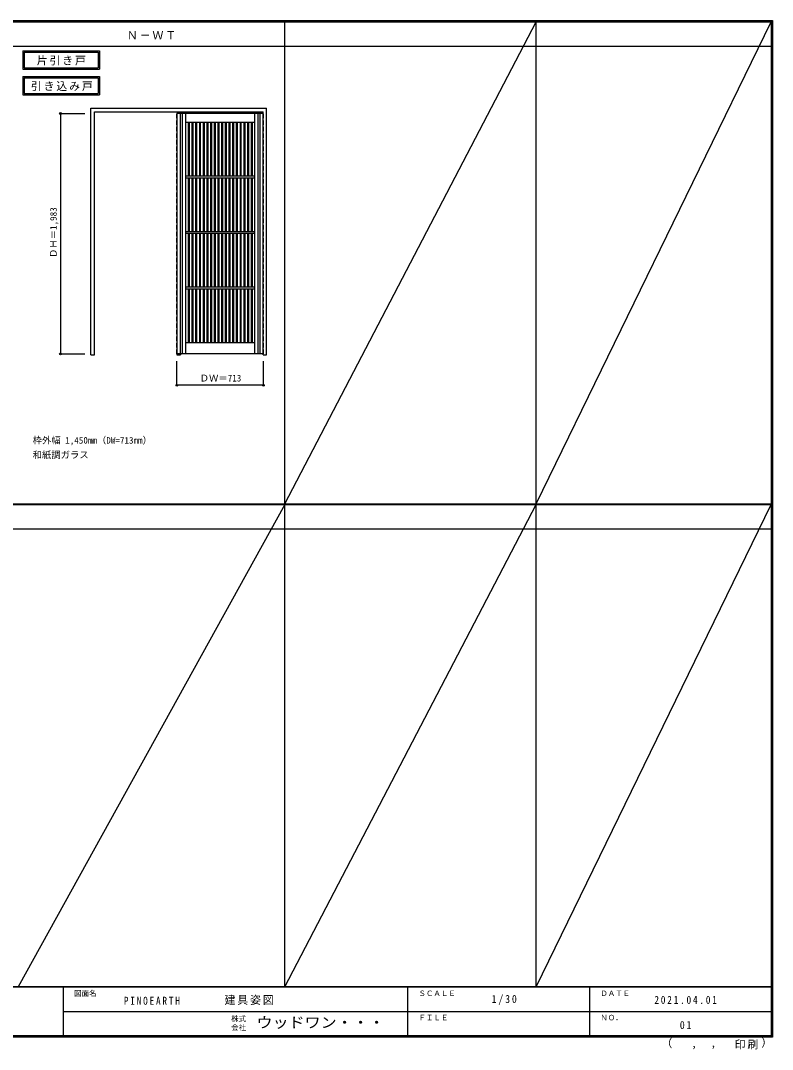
# Model space of a CAD drawing. Units: millimetres, scale not verified. Extents: x -6000 to 5700, y -4307 to 4175.
# Drawn here: x -502 to 5700, y -4307 to 4175 of the extents above; entities that cross this region are included whole.
import ezdxf
from ezdxf.enums import TextEntityAlignment as Align

# ---------------------------------------------------------------- set-up
doc = ezdxf.new("R2010")
doc.units = ezdxf.units.MM
doc.header["$LTSCALE"] = 30
doc.header["$PDMODE"] = 32
doc.header["$PDSIZE"] = 15
doc.linetypes.add('DASHED1', pattern=[1.8, 1.2, -0.6])
for name, color, linetype in [('0-2_扉', 4, 'DASHED1'), ('0-3_仕上げ', 3, 'Continuous'), ('0-4_枠', 3, 'Continuous'), ('0-A_文字', 7, 'Continuous'), ('0-B_寸法', 7, 'Continuous'), ('F-1_枠', 6, 'Continuous'), ('F-A_文字', 7, 'Continuous')]:
    doc.layers.add(name, color=color, linetype=linetype)
doc.styles.add('ＭＳ ゴシック', font='')
doc.styles.get('ＭＳ ゴシック').set_extended_font_data('MS Gothic')

msp = doc.modelspace()

# ---------------------------------------------------------------- linework, layer by layer
at = {"layer": '0-2_扉', "color": 3, "linetype": 'Continuous'}
for p, q in [((1498, 3409.5), (788, 3409.5)), ((788, 3409.5), (788, 1426.5)), ((1498, 1426.5), (788, 1426.5))]:
    msp.add_line(p, q, dxfattribs=at)
at = {"layer": '0-2_扉'}
for p, q in [((788, 3409.5), (788, 3405.5)), ((1498, 3409.5), (1501, 3409.5))]:
    msp.add_line(p, q, dxfattribs=at)
msp.add_lwpolyline([(1498, 1426.5), (1501, 1426.5), (1501, 3409.5)], dxfattribs=at)
at = {"layer": '0-3_仕上げ'}
for p, q in [((815.5, 3409.5), (815.5, 1426.5)), ((830.5, 3409.5), (830.5, 1426.5)), ((1458.5, 1426.5), (1458.5, 3409.5)), ((1473.5, 1426.5), (1473.5, 3409.5)), ((881.25, 3333.5), (881.25, 2891)), ((889.25, 3333.5), (889.25, 2891)), ((911.75, 3333.5), (911.75, 2891)), ((919.75, 3333.5), (919.75, 2891)), ((942.25, 3333.5), (942.25, 2891)), ((950.25, 3333.5), (950.25, 2891)), ((972.75, 3333.5), (972.75, 2891)), ((980.75, 3333.5), (980.75, 2891)), ((1003.25, 3333.5), (1003.25, 2891)), ((1011.25, 3333.5), (1011.25, 2891)), ((1033.75, 3333.5), (1033.75, 2891)), ((1041.75, 3333.5), (1041.75, 2891)), ((1064.25, 3333.5), (1064.25, 2891)), ((1072.25, 3333.5), (1072.25, 2891)), ((1094.75, 3333.5), (1094.75, 2891)), ((1102.75, 3333.5), (1102.75, 2891)), ((1125.25, 3333.5), (1125.25, 2891)), ((1133.25, 3333.5), (1133.25, 2891)), ((1155.75, 3333.5), (1155.75, 2891)), ((1163.75, 3333.5), (1163.75, 2891)), ((1186.25, 3333.5), (1186.25, 2891)), ((1194.25, 3333.5), (1194.25, 2891)), ((1216.75, 3333.5), (1216.75, 2891)), ((1224.75, 3333.5), (1224.75, 2891)), ((1247.25, 3333.5), (1247.25, 2891)), ((1255.25, 3333.5), (1255.25, 2891)), ((1277.75, 3333.5), (1277.75, 2891)), ((1285.75, 3333.5), (1285.75, 2891)), ((1308.25, 3333.5), (1308.25, 2891)), ((1316.25, 3333.5), (1316.25, 2891)), ((1338.75, 3333.5), (1338.75, 2891)), ((1346.75, 3333.5), (1346.75, 2891)), ((1369.25, 3333.5), (1369.25, 2891)), ((1377.25, 3333.5), (1377.25, 2891)), ((1399.75, 3333.5), (1399.75, 2891)), ((1407.75, 3333.5), (1407.75, 2891)), ((1431, 2891), (855.25, 2891)), ((1431, 2876), (855.25, 2876)), ((881.25, 2876), (881.25, 2433.5)), ((889.25, 2876), (889.25, 2433.5)), ((911.75, 2876), (911.75, 2433.5)), ((919.75, 2876), (919.75, 2433.5)), ((942.25, 2876), (942.25, 2433.5)), ((950.25, 2876), (950.25, 2433.5)), ((972.75, 2876), (972.75, 2433.5)), ((980.75, 2876), (980.75, 2433.5)), ((1003.25, 2876), (1003.25, 2433.5)), ((1011.25, 2876), (1011.25, 2433.5)), ((1033.75, 2876), (1033.75, 2433.5)), ((1041.75, 2876), (1041.75, 2433.5)), ((1064.25, 2876), (1064.25, 2433.5)), ((1072.25, 2876), (1072.25, 2433.5)), ((1094.75, 2876), (1094.75, 2433.5)), ((1102.75, 2876), (1102.75, 2433.5)), ((1125.25, 2876), (1125.25, 2433.5)), ((1133.25, 2876), (1133.25, 2433.5)), ((1155.75, 2876), (1155.75, 2433.5)), ((1163.75, 2876), (1163.75, 2433.5)), ((1186.25, 2876), (1186.25, 2433.5)), ((1194.25, 2876), (1194.25, 2433.5)), ((1216.75, 2876), (1216.75, 2433.5)), ((1224.75, 2876), (1224.75, 2433.5)), ((1247.25, 2876), (1247.25, 2433.5)), ((1255.25, 2876), (1255.25, 2433.5)), ((1277.75, 2876), (1277.75, 2433.5)), ((1285.75, 2876), (1285.75, 2433.5)), ((1308.25, 2876), (1308.25, 2433.5)), ((1316.25, 2876), (1316.25, 2433.5)), ((1338.75, 2876), (1338.75, 2433.5)), ((1346.75, 2876), (1346.75, 2433.5)), ((1369.25, 2876), (1369.25, 2433.5)), ((1377.25, 2876), (1377.25, 2433.5)), ((1399.75, 2876), (1399.75, 2433.5)), ((1407.75, 2876), (1407.75, 2433.5)), ((1431, 2433.5), (855.25, 2433.5)), ((1431, 2418.5), (855.25, 2418.5)), ((881.25, 2418.5), (881.25, 1976)), ((889.25, 2418.5), (889.25, 1976)), ((911.75, 2418.5), (911.75, 1976)), ((919.75, 2418.5), (919.75, 1976)), ((942.25, 2418.5), (942.25, 1976)), ((950.25, 2418.5), (950.25, 1976)), ((972.75, 2418.5), (972.75, 1976)), ((980.75, 2418.5), (980.75, 1976)), ((1003.25, 2418.5), (1003.25, 1976)), ((1011.25, 2418.5), (1011.25, 1976)), ((1033.75, 2418.5), (1033.75, 1976)), ((1041.75, 2418.5), (1041.75, 1976)), ((1064.25, 2418.5), (1064.25, 1976)), ((1072.25, 2418.5), (1072.25, 1976)), ((1094.75, 2418.5), (1094.75, 1976)), ((1102.75, 2418.5), (1102.75, 1976)), ((1125.25, 2418.5), (1125.25, 1976)), ((1133.25, 2418.5), (1133.25, 1976)), ((1155.75, 2418.5), (1155.75, 1976)), ((1163.75, 2418.5), (1163.75, 1976)), ((1186.25, 2418.5), (1186.25, 1976)), ((1194.25, 2418.5), (1194.25, 1976)), ((1216.75, 2418.5), (1216.75, 1976)), ((1224.75, 2418.5), (1224.75, 1976)), ((1247.25, 2418.5), (1247.25, 1976)), ((1255.25, 2418.5), (1255.25, 1976)), ((1277.75, 2418.5), (1277.75, 1976)), ((1285.75, 2418.5), (1285.75, 1976)), ((1308.25, 2418.5), (1308.25, 1976)), ((1316.25, 2418.5), (1316.25, 1976)), ((1338.75, 2418.5), (1338.75, 1976)), ((1346.75, 2418.5), (1346.75, 1976)), ((1369.25, 2418.5), (1369.25, 1976)), ((1377.25, 2418.5), (1377.25, 1976)), ((1399.75, 2418.5), (1399.75, 1976)), ((1407.75, 2418.5), (1407.75, 1976)), ((1431, 1976), (855.25, 1976)), ((1431, 1961), (855.25, 1961)), ((881.25, 1961), (881.25, 1518.5)), ((889.25, 1961), (889.25, 1518.5)), ((911.75, 1961), (911.75, 1518.5)), ((919.75, 1961), (919.75, 1518.5)), ((942.25, 1961), (942.25, 1518.5)), ((950.25, 1961), (950.25, 1518.5)), ((972.75, 1961), (972.75, 1518.5)), ((980.75, 1961), (980.75, 1518.5)), ((1003.25, 1961), (1003.25, 1518.5)), ((1011.25, 1961), (1011.25, 1518.5)), ((1033.75, 1961), (1033.75, 1518.5)), ((1041.75, 1961), (1041.75, 1518.5)), ((1064.25, 1961), (1064.25, 1518.5)), ((1072.25, 1961), (1072.25, 1518.5)), ((1094.75, 1961), (1094.75, 1518.5)), ((1102.75, 1961), (1102.75, 1518.5)), ((1125.25, 1961), (1125.25, 1518.5)), ((1133.25, 1961), (1133.25, 1518.5)), ((1155.75, 1961), (1155.75, 1518.5)), ((1163.75, 1961), (1163.75, 1518.5)), ((1186.25, 1961), (1186.25, 1518.5)), ((1194.25, 1961), (1194.25, 1518.5)), ((1216.75, 1961), (1216.75, 1518.5)), ((1224.75, 1961), (1224.75, 1518.5)), ((1247.25, 1961), (1247.25, 1518.5)), ((1255.25, 1961), (1255.25, 1518.5)), ((1277.75, 1961), (1277.75, 1518.5)), ((1285.75, 1961), (1285.75, 1518.5)), ((1308.25, 1961), (1308.25, 1518.5)), ((1316.25, 1961), (1316.25, 1518.5)), ((1338.75, 1961), (1338.75, 1518.5)), ((1346.75, 1961), (1346.75, 1518.5)), ((1369.25, 1961), (1369.25, 1518.5)), ((1377.25, 1961), (1377.25, 1518.5)), ((1399.75, 1961), (1399.75, 1518.5)), ((1407.75, 1961), (1407.75, 1518.5))]:
    msp.add_line(p, q, dxfattribs=at)
at = {"layer": '0-3_仕上げ', "color": 7}
for p, q in [((858, 3409.5), (858, 1426.5)), ((1431, 1426.5), (1431, 3409.5)), ((1431, 3333.5), (858, 3333.5)), ((1431, 1518.5), (858, 1518.5))]:
    msp.add_line(p, q, dxfattribs=at)
at = {"layer": '0-4_枠'}
for p, q in [((78, 1418), (78, 3453)), ((78, 3453), (1528, 3453)), ((108, 3423), (1498, 3423)), ((108, 1418), (108, 3423)), ((1498, 1418), (1498, 3423)), ((1528, 1418), (1528, 3453)), ((78, 1418), (108, 1418)), ((788, 1426.5), (788, 1418)), ((788, 1418), (818, 1418)), ((818, 1426.5), (818, 1418)), ((1498, 1418), (1528, 1418))]:
    msp.add_line(p, q, dxfattribs=at)
at = {"layer": '0-4_枠', "color": 4, "linetype": 'DASHED1'}
for p, q in [((788, 1426.5), (788, 3423)), ((818, 1426.5), (818, 3423))]:
    msp.add_line(p, q, dxfattribs=at)
at = {"layer": '0-A_文字'}
for p, q in [((-482, 3925), (-482, 3775)), ((-472, 3915), (-472, 3785)), ((-472, 3915), (139.03, 3915)), ((139.03, 3915), (139.03, 3785)), ((-482, 3775), (149.03, 3775)), ((-472, 3785), (139.03, 3785)), ((-482, 3713.53), (-482, 3563.53)), ((-472, 3703.53), (-472, 3573.53)), ((-472, 3703.53), (139.03, 3703.53)), ((139.03, 3703.53), (139.03, 3573.53)), ((-482, 3563.53), (149.03, 3563.53)), ((-472, 3573.53), (139.03, 3573.53))]:
    msp.add_line(p, q, dxfattribs=at)
for points in [[(-482, 3925), (149.03, 3925), (149.03, 3775)], [(-482, 3713.53), (149.03, 3713.53), (149.03, 3563.53)]]:
    msp.add_lwpolyline(points, dxfattribs=at)
at = {"layer": '0-B_寸法', "color": 4}
for p, q in [((-172, 3409.5), (-172, 1426.5)), ((-172, 3409.5), (28, 3409.5)), ((-172, 1426.5), (28, 1426.5)), ((1501, 1168), (1501, 1368))]:
    msp.add_line(p, q, dxfattribs=at)
msp.add_lwpolyline([(1501, 1168), (788, 1168), (788, 1368)], dxfattribs=at)
at = {"layer": '0-B_寸法'}
for p in [(-172, 3409.5), (-172, 1426.5), (788, 1168), (1501, 1168)]:
    msp.add_point(p, dxfattribs=at)
at = {"layer": 'F-1_枠'}
for p, q in [((-6000, 4175), (5700, 4175)), ((-6000, 4170), (5700, 4170)), ((-6000, 4165), (5700, 4165)), ((1678, -3790), (1678, 4175)), ((3752, -3790), (3752, 4175)), ((5690, 4175), (5690, -4205)), ((5695, 4175), (5695, -4205)), ((5700, 4175), (5700, -4205)), ((-6000, 3965), (5700, 3965)), ((-6000, 190.5), (5700, 190.5)), ((-6000, 187.5), (5700, 187.5)), ((-6000, 184.5), (5700, 184.5)), ((-6000, -15.5), (5700, -15.5)), ((5700, -3790), (-6000, -3790)), ((5700, -3795), (-6000, -3795)), ((-150, -3795), (-150, -4195)), ((2690, -3795), (2690, -4195)), ((4190, -3795), (4190, -4195)), ((-150, -3995), (5690, -3995.01)), ((5700, -4195), (-6000, -4195)), ((5700, -4200), (-6000, -4200)), ((5700, -4205), (-6000, -4205))]:
    msp.add_line(p, q, dxfattribs=at)
at = {"layer": 'F-A_文字'}
for p, q in [((1678, 190.5), (3752, 4165)), ((3752, 190.5), (5690, 4165)), ((1678, 184.5), (-522, -3790)), ((1678, -3790), (3752, 184.5)), ((3752, -3790), (5690, 184.5))]:
    msp.add_line(p, q, dxfattribs=at)

# ---------------------------------------------------------------- texts
at = {"layer": '0-A_文字', "style": 'ＭＳ ゴシック'}
for s, p in [('枠外幅 1,450mm（DW=713mm）', (-402, 670.5)), ('和紙調ガラス', (-402, 550.5))]:
    msp.add_text(s, height=54.99, dxfattribs=at).set_placement(p, align=Align.BOTTOM_LEFT)
at = {"layer": '0-A_文字', "char_height": 65.98, "attachment_point": 7, "style": 'ＭＳ ゴシック'}
for s, insert in [('\\T1.17;Ｎ－ＷＴ', (375.5, 4020)), ('\\T1.17;片引き戸', (-368.98, 3805)), ('\\T1.17;引き込み戸', (-417.34, 3593.53))]:
    msp.add_mtext(s, dxfattribs=dict(at, insert=insert))
at = {"layer": '0-B_寸法', "style": 'ＭＳ ゴシック'}
msp.add_text('ＤＨ＝1,983', height=54.99, rotation=90, dxfattribs=at).set_placement((-187, 2217.75), align=Align.BOTTOM_LEFT)
msp.add_text('ＤＷ＝713', height=54.99, dxfattribs=at).set_placement((975.75, 1183), align=Align.BOTTOM_LEFT)
at = {"layer": 'F-A_文字', "style": 'ＭＳ ゴシック'}
for s, height, p in [('図面名', 43.99, (-60, -3880)), ('ＳＣＡＬＥ', 43.99, (2780, -3880)), ('ＤＡＴＥ', 43.99, (4280, -3880)), ('株式', 43.99, (1235, -4089)), ('ＦＩＬＥ', 43.99, (2780, -4080)), ('ＮＯ．', 43.99, (4280, -4080)), ('会社', 43.99, (1235, -4161)), ('（', 65.98, (4784.03, -4308.31)), ('）', 65.98, (5608.4, -4304.13)), (',', 65.98, (5031.28, -4308.31)), (',', 65.98, (5190.2, -4305.53))]:
    msp.add_text(s, height=height, dxfattribs=at).set_placement(p, align=Align.BOTTOM_LEFT)
at = {"layer": 'F-A_文字', "style": 'ＭＳ ゴシック', "width": 1.1}
msp.add_text('ウッドワン・・・', height=87.98, dxfattribs=at).set_placement((1445, -4155), align=Align.BOTTOM_LEFT)
at = {"layer": 'F-A_文字', "char_height": 65.98, "attachment_point": 7, "style": 'ＭＳ ゴシック'}
for s, insert in [('\\T1.39;\\W0.85;PINOEARTH', (350, -3940)), ('\\T1.17;建具姿図', (1180.42, -3940)), ('\\T1.38;\\W0.9;1/30', (3383.75, -3940)), ('\\T1.39;\\W0.85;2021.04.01', (4726.25, -3932.5)), ('\\T1.36;\\W0.9;01', (4936.25, -4140)), ('\\T1.17;印刷', (5388.15, -4306.92))]:
    msp.add_mtext(s, dxfattribs=dict(at, insert=insert))

doc.saveas('drawing.dxf')
